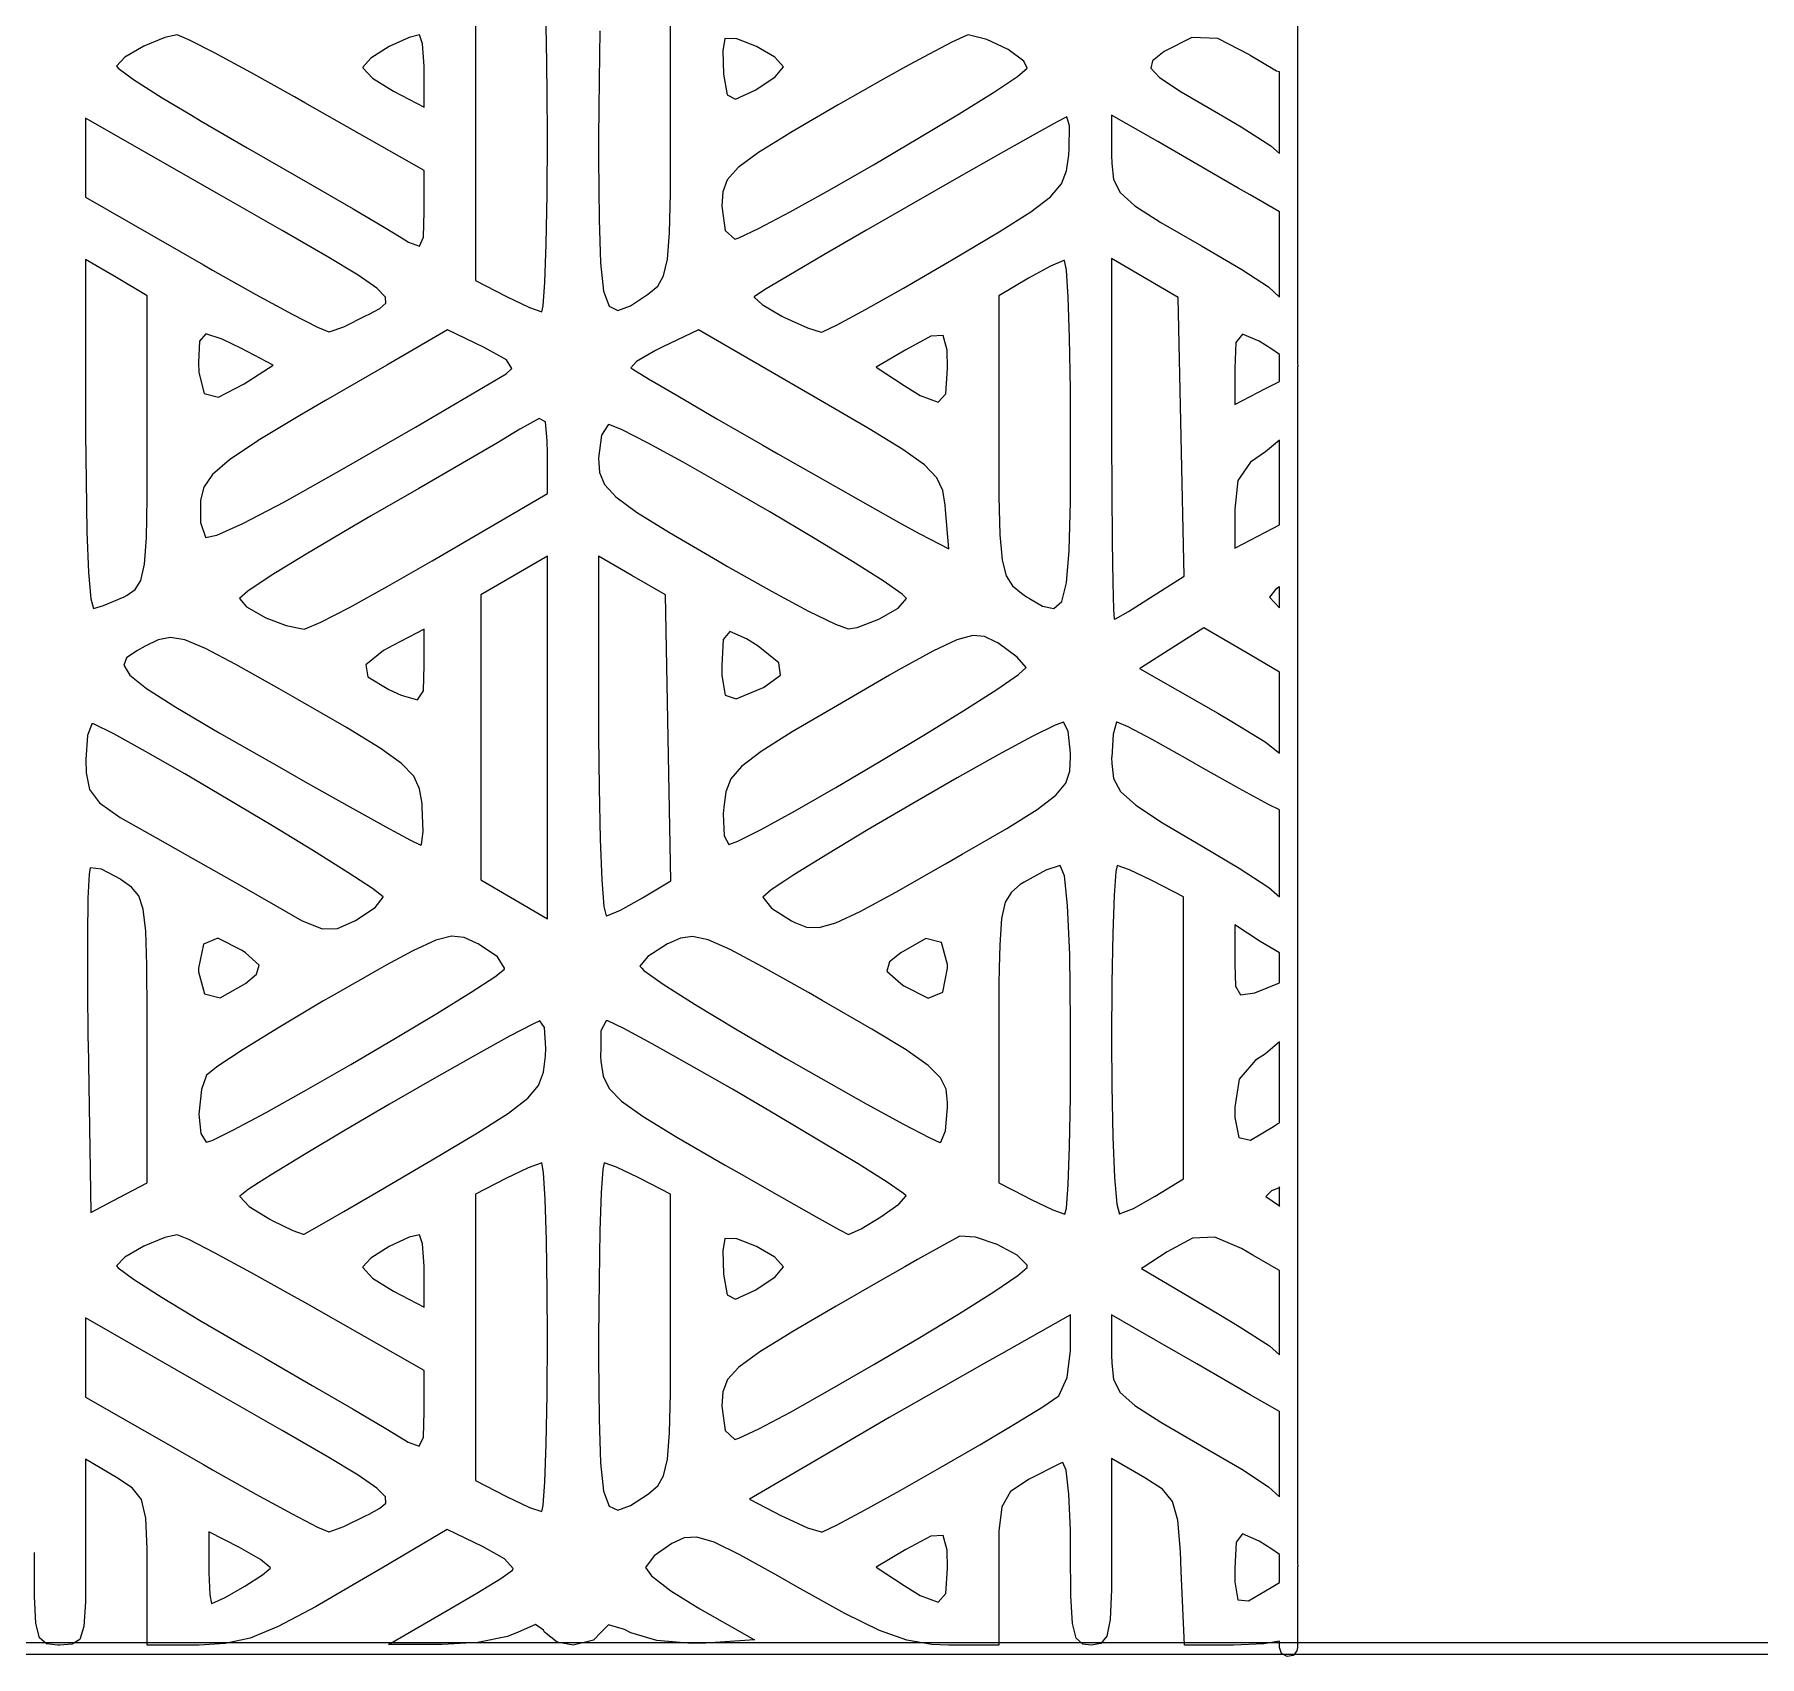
# Model space of a CAD drawing. Extents: x 19 to 403, y -177 to -75.
# Drawn here: x 211.84 to 226.22, y -177.07 to -163.54 of the extents above; entities that cross this region are included whole.
import ezdxf

# ---------------------------------------------------------------- set-up
doc = ezdxf.new("R2010")
doc.units = 0
doc.layers.add('BLACK', color=7, linetype='CONTINUOUS')

msp = doc.modelspace()

# ---------------------------------------------------------------- linework, layer by layer
at = {"layer": 'BLACK', "linetype": 'CONTINUOUS'}
for p, q in [((222.371, -136.276), (222.371, -166.283)), ((215.519, -163.21), (215.519, -165.596)), ((216.11, -163.594), (216.099, -163.254)), ((217.144, -164.395), (217.144, -163.21)), ((212.929, -163.569), (212.753, -163.643)), ((213.032, -163.548), (212.929, -163.569)), ((213.128, -163.588), (213.032, -163.548)), ((213.343, -163.698), (213.128, -163.588)), ((214.965, -163.569), (214.799, -163.646)), ((215.053, -163.548), (214.965, -163.569)), ((215.078, -163.623), (215.053, -163.548)), ((215.091, -163.809), (215.078, -163.623)), ((216.116, -164.021), (216.11, -163.594)), ((216.555, -163.515), (216.548, -163.926)), ((217.597, -163.579), (217.579, -163.681)), ((217.696, -163.581), (217.597, -163.579)), ((217.86, -163.645), (217.696, -163.581)), ((219.49, -163.608), (219.252, -163.733)), ((219.616, -163.55), (219.49, -163.608)), ((219.626, -163.548), (219.616, -163.55)), ((219.782, -163.585), (219.626, -163.548)), ((219.958, -163.67), (219.782, -163.585)), ((221.489, -163.569), (221.259, -163.687)), ((221.705, -163.577), (221.489, -163.569)), ((221.969, -163.714), (221.705, -163.577)), ((212.595, -163.735), (212.526, -163.808)), ((212.753, -163.643), (212.595, -163.735)), ((213.647, -163.862), (213.343, -163.698)), ((214.646, -163.742), (214.578, -163.816)), ((214.799, -163.646), (214.646, -163.742)), ((217.579, -163.681), (217.587, -163.875)), ((218.014, -163.735), (217.86, -163.645)), ((218.085, -163.814), (218.014, -163.735)), ((219.252, -163.733), (219.102, -163.815)), ((220.088, -163.767), (219.958, -163.67)), ((220.116, -163.825), (220.088, -163.767)), ((221.162, -163.765), (221.147, -163.825)), ((221.244, -163.698), (221.162, -163.765)), ((221.259, -163.687), (221.244, -163.698)), ((221.976, -163.719), (221.969, -163.714)), ((222.195, -163.851), (221.976, -163.719)), ((212.526, -163.808), (212.54, -163.826)), ((212.54, -163.826), (212.668, -163.919)), ((212.668, -163.919), (212.907, -164.072)), ((214.01, -164.065), (213.647, -163.862)), ((214.578, -163.816), (214.579, -163.822)), ((214.579, -163.822), (214.661, -163.91)), ((214.661, -163.91), (214.835, -164.018)), ((215.091, -163.849), (215.091, -163.809)), ((215.091, -164.151), (215.091, -163.849)), ((217.587, -163.875), (217.587, -163.876)), ((217.587, -163.876), (217.616, -164.049)), ((217.854, -164.006), (218.017, -163.899)), ((218.017, -163.899), (218.085, -163.815)), ((218.085, -163.815), (218.085, -163.814)), ((218.932, -163.909), (218.561, -164.12)), ((219.102, -163.815), (218.932, -163.909)), ((219.837, -164.027), (220.036, -163.894)), ((220.036, -163.894), (220.116, -163.825)), ((221.147, -163.825), (221.147, -163.826)), ((221.147, -163.826), (221.22, -163.904)), ((221.22, -163.904), (221.401, -164.022)), ((222.221, -163.855), (222.195, -163.851)), ((222.221, -164.537), (222.221, -163.855)), ((214.835, -164.018), (215.091, -164.151)), ((216.118, -164.403), (216.116, -164.021)), ((216.548, -163.926), (216.545, -164.403)), ((217.616, -164.049), (217.685, -164.084)), ((217.685, -164.084), (217.85, -164.008)), ((217.85, -164.008), (217.854, -164.006)), ((219.551, -164.206), (219.837, -164.027)), ((221.401, -164.022), (221.711, -164.203)), ((212.907, -164.072), (213.15, -164.218)), ((214.097, -164.114), (214.01, -164.065)), ((215.091, -164.68), (214.097, -164.114)), ((218.542, -164.131), (218.148, -164.362)), ((218.561, -164.12), (218.542, -164.131)), ((219.207, -164.413), (219.551, -164.206)), ((221.711, -164.203), (221.902, -164.316)), ((213.402, -164.89), (212.269, -164.241)), ((212.269, -164.241), (212.269, -164.902)), ((213.15, -164.218), (213.232, -164.268)), ((213.232, -164.268), (213.616, -164.491)), ((220.366, -164.274), (220.166, -164.384)), ((220.449, -164.232), (220.366, -164.274)), ((220.469, -164.307), (220.449, -164.232)), ((220.449, -164.232), (220.449, -164.232)), ((220.467, -164.494), (220.469, -164.307)), ((221.206, -164.438), (220.821, -164.216)), ((220.821, -164.216), (220.821, -164.548)), ((221.902, -164.316), (222.147, -164.472)), ((213.616, -164.491), (213.764, -164.575)), ((216.115, -164.88), (216.118, -164.403)), ((216.545, -164.403), (216.545, -164.575)), ((217.143, -164.868), (217.144, -164.395)), ((218.094, -164.395), (217.878, -164.529)), ((218.148, -164.362), (218.094, -164.395)), ((218.837, -164.631), (219.207, -164.413)), ((220.166, -164.384), (219.876, -164.547)), ((220.463, -164.55), (220.467, -164.494)), ((221.531, -164.625), (221.206, -164.438)), ((222.147, -164.472), (222.221, -164.537)), ((213.764, -164.575), (214.157, -164.801)), ((216.545, -164.575), (216.548, -165.086)), ((217.878, -164.529), (217.708, -164.654)), ((218.471, -164.84), (218.837, -164.631)), ((219.876, -164.547), (219.528, -164.745)), ((220.446, -164.682), (220.463, -164.55)), ((220.821, -164.548), (220.822, -164.62)), ((220.822, -164.62), (220.836, -164.754)), ((221.877, -164.825), (221.531, -164.625)), ((215.091, -165.022), (215.091, -164.68)), ((217.617, -164.756), (217.579, -164.857)), ((217.708, -164.654), (217.617, -164.756)), ((219.528, -164.745), (219.15, -164.962)), ((220.404, -164.791), (220.446, -164.682)), ((220.836, -164.754), (220.891, -164.863)), ((212.269, -164.902), (213.25, -165.465)), ((213.908, -165.18), (213.402, -164.89)), ((214.157, -164.801), (214.499, -164.999)), ((216.108, -165.292), (216.115, -164.88)), ((217.135, -165.199), (217.143, -164.868)), ((217.579, -164.857), (217.572, -164.975)), ((218.142, -165.024), (218.471, -164.84)), ((220.147, -165.024), (220.312, -164.898)), ((220.312, -164.898), (220.404, -164.791)), ((220.891, -164.863), (221.014, -164.973)), ((221.976, -164.882), (221.877, -164.825)), ((222.221, -165.023), (221.976, -164.882)), ((214.499, -164.999), (214.757, -165.151)), ((215.086, -165.236), (215.091, -165.022)), ((217.572, -164.975), (217.6, -165.18)), ((217.878, -165.163), (218.142, -165.024)), ((219.15, -164.962), (218.772, -165.18)), ((219.884, -165.19), (220.147, -165.024)), ((221.014, -164.973), (221.231, -165.112)), ((222.221, -165.734), (222.221, -165.023)), ((214.282, -165.396), (213.908, -165.18)), ((214.757, -165.151), (214.899, -165.238)), ((216.548, -165.086), (216.56, -165.45)), ((217.118, -165.419), (217.135, -165.199)), ((217.6, -165.18), (217.679, -165.251)), ((217.713, -165.241), (217.878, -165.163)), ((218.772, -165.18), (218.422, -165.383)), ((219.5, -165.419), (219.884, -165.19)), ((221.231, -165.112), (221.57, -165.307)), ((214.899, -165.238), (214.959, -165.276)), ((214.959, -165.276), (215.051, -165.311)), ((215.051, -165.311), (215.086, -165.236)), ((216.097, -165.609), (216.108, -165.292)), ((217.679, -165.251), (217.713, -165.241)), ((221.57, -165.307), (221.907, -165.504)), ((212.526, -165.571), (212.269, -165.42)), ((212.269, -165.42), (212.269, -166.878)), ((213.25, -165.465), (213.327, -165.509)), ((214.54, -165.552), (214.282, -165.396)), ((216.56, -165.45), (216.586, -165.685)), ((217.087, -165.557), (217.118, -165.419)), ((218.422, -165.383), (218.131, -165.554)), ((219.085, -165.66), (219.453, -165.446)), ((219.453, -165.446), (219.5, -165.419)), ((220.312, -165.476), (220.129, -165.576)), ((220.424, -165.43), (220.312, -165.476)), ((220.428, -165.429), (220.424, -165.43)), ((220.445, -165.51), (220.428, -165.429)), ((221.377, -165.738), (220.821, -165.414)), ((220.821, -165.414), (220.821, -166.918)), ((212.782, -165.723), (212.526, -165.571)), ((213.327, -165.509), (213.687, -165.712)), ((214.697, -165.66), (214.54, -165.552)), ((215.519, -165.596), (215.771, -165.726)), ((216.083, -165.806), (216.097, -165.609)), ((216.963, -165.705), (217.037, -165.642)), ((217.037, -165.642), (217.087, -165.557)), ((218.131, -165.554), (217.928, -165.675)), ((220.129, -165.576), (219.881, -165.723)), ((220.46, -165.734), (220.445, -165.51)), ((221.907, -165.504), (222.13, -165.65)), ((212.782, -166.931), (212.782, -165.723)), ((213.687, -165.712), (213.989, -165.876)), ((214.769, -165.734), (214.697, -165.66)), ((214.721, -165.829), (214.772, -165.786)), ((214.772, -165.786), (214.769, -165.734)), ((215.771, -165.726), (215.788, -165.735)), ((215.788, -165.735), (215.894, -165.786)), ((215.894, -165.786), (215.97, -165.821)), ((216.586, -165.685), (216.633, -165.811)), ((216.81, -165.806), (216.952, -165.714)), ((216.952, -165.714), (216.963, -165.705)), ((217.842, -165.731), (217.84, -165.735)), ((217.84, -165.735), (217.907, -165.797)), ((217.928, -165.675), (217.842, -165.731)), ((218.769, -165.839), (219.085, -165.66)), ((219.881, -165.723), (219.881, -166.897)), ((220.471, -166.074), (220.46, -165.734)), ((221.401, -166.899), (221.377, -165.738)), ((222.13, -165.65), (222.221, -165.734)), ((213.989, -165.876), (214.202, -165.985)), ((214.42, -165.982), (214.608, -165.889)), ((214.608, -165.889), (214.632, -165.877)), ((214.632, -165.877), (214.721, -165.829)), ((215.97, -165.821), (216.071, -165.857)), ((216.071, -165.857), (216.083, -165.806)), ((216.633, -165.811), (216.705, -165.845)), ((216.705, -165.845), (216.81, -165.806)), ((217.907, -165.797), (218.073, -165.893)), ((218.073, -165.893), (218.093, -165.904)), ((218.093, -165.904), (218.285, -165.991)), ((218.534, -165.966), (218.769, -165.839)), ((213.271, -166.042), (213.219, -166.103)), ((213.408, -166.084), (213.271, -166.042)), ((214.202, -165.985), (214.297, -166.025)), ((214.297, -166.025), (214.3, -166.024)), ((214.3, -166.024), (214.42, -165.982)), ((215.286, -166.008), (214.78, -166.301)), ((215.592, -166.154), (215.286, -166.008)), ((217.377, -166.008), (217.079, -166.15)), ((218.394, -166.596), (217.377, -166.008)), ((218.285, -165.991), (218.401, -166.027)), ((218.401, -166.027), (218.411, -166.024)), ((218.411, -166.024), (218.534, -165.966)), ((219.314, -166.06), (219.105, -166.173)), ((219.416, -166.056), (219.314, -166.06)), ((219.45, -166.177), (219.416, -166.056)), ((220.478, -166.501), (220.471, -166.074)), ((221.912, -166.043), (221.857, -166.112)), ((222.05, -166.102), (221.912, -166.043)), ((213.219, -166.103), (213.21, -166.28)), ((213.568, -166.164), (213.408, -166.084)), ((213.831, -166.301), (213.568, -166.164)), ((215.778, -166.257), (215.592, -166.154)), ((217.018, -166.18), (216.86, -166.271)), ((217.079, -166.15), (217.018, -166.18)), ((219.105, -166.173), (218.859, -166.319)), ((219.453, -166.327), (219.45, -166.177)), ((221.857, -166.112), (221.848, -166.33)), ((222.157, -166.17), (222.05, -166.102)), ((222.221, -166.213), (222.157, -166.17)), ((222.221, -166.438), (222.221, -166.213)), ((213.21, -166.28), (213.212, -166.363)), ((213.212, -166.363), (213.258, -166.539)), ((213.59, -166.459), (213.831, -166.301)), ((214.78, -166.301), (214.269, -166.596)), ((215.773, -166.374), (215.82, -166.329)), ((215.82, -166.329), (215.778, -166.257)), ((216.86, -166.271), (216.813, -166.324)), ((216.813, -166.324), (216.821, -166.329)), ((216.821, -166.329), (216.829, -166.335)), ((216.829, -166.335), (216.961, -166.415)), ((218.859, -166.319), (219.092, -166.472)), ((219.439, -166.54), (219.453, -166.327)), ((221.848, -166.33), (221.848, -166.631)), ((222.371, -166.283), (222.374, -166.313)), ((222.374, -166.313), (222.371, -166.311)), ((222.371, -166.311), (222.371, -176.289)), ((213.377, -166.568), (213.59, -166.459)), ((215.019, -166.819), (215.773, -166.374)), ((216.961, -166.415), (217.205, -166.559)), ((219.092, -166.472), (219.226, -166.556)), ((220.479, -166.883), (220.478, -166.501)), ((221.848, -166.631), (222.104, -166.498)), ((222.104, -166.498), (222.221, -166.438)), ((213.258, -166.539), (213.377, -166.568)), ((214.269, -166.596), (214.054, -166.722)), ((217.205, -166.559), (217.531, -166.749)), ((218.799, -166.833), (218.394, -166.596)), ((219.226, -166.556), (219.374, -166.612)), ((219.374, -166.612), (219.439, -166.54)), ((214.054, -166.722), (213.706, -166.931)), ((216.048, -166.747), (215.925, -166.815)), ((216.103, -166.775), (216.048, -166.747)), ((216.117, -166.932), (216.103, -166.775)), ((217.531, -166.749), (217.914, -166.97)), ((212.269, -166.878), (212.272, -167.265)), ((212.781, -167.408), (212.782, -166.931)), ((213.703, -166.933), (213.469, -167.091)), ((213.706, -166.931), (213.703, -166.933)), ((214.404, -167.173), (215.019, -166.819)), ((215.889, -166.837), (215.702, -166.949)), ((215.925, -166.815), (215.889, -166.837)), ((216.118, -167.032), (216.117, -166.932)), ((216.568, -166.887), (216.545, -167.077)), ((216.624, -166.799), (216.568, -166.887)), ((216.631, -166.798), (216.624, -166.799)), ((216.736, -166.839), (216.631, -166.798)), ((216.952, -166.949), (216.736, -166.839)), ((219.081, -167.005), (218.799, -166.833)), ((219.881, -166.897), (219.881, -166.938)), ((219.881, -166.938), (219.882, -167.397)), ((220.478, -167.441), (220.479, -166.883)), ((220.821, -166.918), (220.822, -167.346)), ((221.425, -168.061), (221.401, -166.899)), ((222.221, -166.927), (222.104, -167.025)), ((222.221, -167.635), (222.221, -166.927)), ((215.702, -166.949), (215.41, -167.119)), ((216.118, -167.372), (216.118, -167.032)), ((216.545, -167.077), (216.545, -167.079)), ((216.545, -167.079), (216.553, -167.197)), ((217.25, -167.112), (216.952, -166.949)), ((217.914, -166.97), (218.038, -167.041)), ((218.038, -167.041), (218.435, -167.268)), ((219.261, -167.134), (219.081, -167.005)), ((222.104, -167.025), (221.979, -167.11)), ((213.326, -167.213), (213.253, -167.32)), ((213.469, -167.091), (213.326, -167.213)), ((213.926, -167.441), (214.404, -167.173)), ((215.41, -167.119), (215.046, -167.33)), ((216.553, -167.197), (216.593, -167.297)), ((217.6, -167.311), (217.25, -167.112)), ((219.364, -167.241), (219.261, -167.134)), ((221.979, -167.11), (221.873, -167.263)), ((212.272, -167.265), (212.28, -167.692)), ((213.253, -167.32), (213.225, -167.429)), ((215.046, -167.33), (214.642, -167.562)), ((216.593, -167.297), (216.662, -167.372)), ((217.972, -167.526), (217.6, -167.311)), ((218.435, -167.268), (218.789, -167.468)), ((219.414, -167.346), (219.364, -167.241)), ((219.434, -167.47), (219.414, -167.346)), ((220.822, -167.346), (220.825, -167.776)), ((221.873, -167.263), (221.848, -167.503)), ((212.775, -167.743), (212.781, -167.408)), ((213.225, -167.429), (213.225, -167.614)), ((213.58, -167.622), (213.926, -167.441)), ((215.156, -167.935), (216.118, -167.372)), ((216.662, -167.372), (216.688, -167.4)), ((216.688, -167.4), (216.861, -167.527)), ((218.789, -167.468), (219.063, -167.622)), ((219.437, -167.509), (219.434, -167.47)), ((219.464, -167.834), (219.437, -167.509)), ((219.882, -167.397), (219.89, -167.717)), ((220.468, -167.847), (220.478, -167.441)), ((221.848, -167.503), (221.848, -167.828)), ((213.225, -167.614), (213.267, -167.737)), ((213.362, -167.721), (213.58, -167.622)), ((214.642, -167.562), (214.467, -167.663)), ((216.861, -167.527), (217.135, -167.698)), ((218.335, -167.741), (217.972, -167.526)), ((219.063, -167.622), (219.223, -167.709)), ((222.104, -167.696), (222.221, -167.635)), ((212.28, -167.692), (212.294, -168.03)), ((212.759, -167.963), (212.775, -167.743)), ((213.267, -167.737), (213.269, -167.738)), ((213.269, -167.738), (213.362, -167.721)), ((214.467, -167.663), (214.106, -167.878)), ((217.135, -167.698), (217.536, -167.932)), ((218.66, -167.939), (218.335, -167.741)), ((219.223, -167.709), (219.464, -167.834)), ((219.89, -167.717), (219.901, -167.834)), ((220.825, -167.776), (220.83, -168.116)), ((221.848, -167.828), (222.104, -167.696)), ((214.106, -167.878), (213.816, -168.057)), ((214.788, -168.146), (215.156, -167.935)), ((216.118, -167.894), (215.562, -168.218)), ((216.118, -170.919), (216.118, -167.894)), ((216.823, -168.056), (216.545, -167.894)), ((216.545, -167.894), (216.545, -169.398)), ((217.536, -167.932), (217.62, -167.981)), ((218.916, -168.101), (218.66, -167.939)), ((219.901, -167.834), (219.909, -167.928)), ((219.909, -167.928), (219.942, -168.059)), ((220.446, -168.118), (220.468, -167.847)), ((212.294, -168.03), (212.312, -168.252)), ((212.73, -168.097), (212.759, -167.963)), ((213.816, -168.057), (213.622, -168.186)), ((217.101, -168.218), (216.823, -168.056)), ((217.62, -167.981), (217.985, -168.187)), ((219.942, -168.059), (219.995, -168.142)), ((221.145, -168.24), (221.425, -168.061)), ((212.418, -168.306), (212.59, -168.233)), ((212.59, -168.233), (212.614, -168.221)), ((212.614, -168.221), (212.683, -168.174)), ((212.683, -168.174), (212.73, -168.097)), ((213.622, -168.186), (213.552, -168.248)), ((214.468, -168.322), (214.788, -168.146)), ((215.562, -168.218), (215.562, -170.594)), ((217.124, -169.411), (217.101, -168.218)), ((217.985, -168.187), (218.295, -168.353)), ((219.075, -168.211), (218.916, -168.101)), ((219.111, -168.247), (219.075, -168.211)), ((219.995, -168.142), (220.071, -168.204)), ((220.071, -168.204), (220.112, -168.233)), ((220.112, -168.233), (220.136, -168.247)), ((220.405, -168.274), (220.446, -168.118)), ((220.83, -168.116), (220.836, -168.341)), ((222.189, -168.169), (222.138, -168.237)), ((222.221, -168.151), (222.189, -168.169)), ((222.221, -168.326), (222.221, -168.151)), ((212.312, -168.252), (212.333, -168.331)), ((212.333, -168.331), (212.418, -168.306)), ((213.552, -168.248), (213.611, -168.317)), ((213.611, -168.317), (213.77, -168.409)), ((214.228, -168.446), (214.468, -168.322)), ((218.295, -168.353), (218.519, -168.463)), ((218.88, -168.421), (219.041, -168.328)), ((219.041, -168.328), (219.111, -168.247)), ((220.136, -168.247), (220.244, -168.313)), ((220.244, -168.313), (220.34, -168.332)), ((220.34, -168.332), (220.405, -168.274)), ((220.836, -168.341), (220.843, -168.421)), ((220.852, -168.417), (220.961, -168.355)), ((220.961, -168.355), (221.145, -168.24)), ((222.138, -168.237), (222.221, -168.326)), ((213.77, -168.409), (213.941, -168.473)), ((213.941, -168.473), (214.091, -168.503)), ((214.091, -168.503), (214.099, -168.501)), ((214.099, -168.501), (214.228, -168.446)), ((215.091, -168.504), (214.835, -168.636)), ((215.091, -168.805), (215.091, -168.504)), ((218.519, -168.463), (218.626, -168.502)), ((218.626, -168.502), (218.7, -168.49)), ((218.7, -168.49), (218.88, -168.421)), ((220.843, -168.421), (220.852, -168.417)), ((221.591, -168.492), (221.322, -168.662)), ((221.976, -168.717), (221.591, -168.492)), ((212.765, -168.645), (212.695, -168.683)), ((212.874, -168.594), (212.765, -168.645)), ((212.975, -168.573), (212.874, -168.594)), ((213.097, -168.593), (212.975, -168.573)), ((213.269, -168.664), (213.097, -168.593)), ((213.521, -168.797), (213.269, -168.664)), ((214.835, -168.636), (214.751, -168.682)), ((217.582, -168.59), (217.572, -168.807)), ((217.638, -168.523), (217.582, -168.59)), ((217.777, -168.585), (217.638, -168.523)), ((217.874, -168.646), (217.777, -168.585)), ((218.046, -168.784), (217.874, -168.646)), ((219.53, -168.594), (219.332, -168.687)), ((219.664, -168.557), (219.53, -168.594)), ((219.762, -168.565), (219.664, -168.557)), ((219.854, -168.608), (219.762, -168.565)), ((219.873, -168.619), (219.854, -168.608)), ((220.035, -168.736), (219.873, -168.619)), ((221.322, -168.662), (221.069, -168.822)), ((212.61, -168.742), (212.586, -168.805)), ((212.586, -168.805), (212.636, -168.886)), ((212.695, -168.683), (212.61, -168.742)), ((213.882, -169.001), (213.521, -168.797)), ((214.751, -168.682), (214.604, -168.8)), ((214.604, -168.8), (214.62, -168.901)), ((215.085, -169.019), (215.091, -168.805)), ((217.572, -168.807), (217.572, -168.89)), ((218.06, -168.888), (218.046, -168.784)), ((219.332, -168.687), (219.043, -168.845)), ((220.11, -168.822), (220.035, -168.736)), ((222.221, -168.861), (221.976, -168.717)), ((212.636, -168.886), (212.776, -168.998)), ((214.62, -168.901), (214.796, -169.008)), ((217.572, -168.89), (217.599, -169.055)), ((217.919, -168.989), (218.06, -168.888)), ((218.97, -168.888), (218.635, -169.081)), ((219.043, -168.845), (218.97, -168.888)), ((219.863, -169.008), (220.046, -168.882)), ((220.046, -168.882), (220.11, -168.822)), ((221.069, -168.822), (221.052, -168.832)), ((221.052, -168.832), (221.706, -169.205)), ((222.221, -169.538), (222.221, -168.861)), ((212.776, -168.998), (213.02, -169.154)), ((214.037, -169.09), (213.882, -169.001)), ((214.443, -169.324), (214.037, -169.09)), ((214.796, -169.008), (214.9, -169.054)), ((214.9, -169.054), (215.036, -169.092)), ((215.036, -169.092), (215.085, -169.019)), ((217.599, -169.055), (217.692, -169.084)), ((217.692, -169.084), (217.892, -169.002)), ((217.892, -169.002), (217.919, -168.989)), ((218.635, -169.081), (218.536, -169.139)), ((219.589, -169.182), (219.863, -169.008)), ((213.02, -169.154), (213.383, -169.368)), ((218.536, -169.139), (218.158, -169.361)), ((219.255, -169.388), (219.589, -169.182)), ((221.706, -169.205), (221.824, -169.273)), ((212.321, -169.293), (212.284, -169.391)), ((212.335, -169.292), (212.321, -169.293)), ((212.504, -169.377), (212.335, -169.292)), ((212.767, -169.523), (212.504, -169.377)), ((213.383, -169.368), (213.881, -169.653)), ((214.723, -169.495), (214.443, -169.324)), ((218.158, -169.361), (217.899, -169.524)), ((220.351, -169.303), (220.158, -169.399)), ((220.421, -169.278), (220.351, -169.303)), ((220.46, -169.353), (220.421, -169.278)), ((220.479, -169.537), (220.46, -169.353)), ((220.833, -169.378), (220.822, -169.57)), ((220.862, -169.28), (220.833, -169.378)), ((220.868, -169.278), (220.862, -169.28)), ((220.958, -169.318), (220.868, -169.278)), ((221.16, -169.425), (220.958, -169.318)), ((221.824, -169.273), (222.101, -169.443)), ((212.284, -169.391), (212.27, -169.591)), ((213.095, -169.711), (212.767, -169.523)), ((214.902, -169.623), (214.723, -169.495)), ((216.545, -169.398), (216.548, -169.826)), ((217.147, -170.603), (217.124, -169.411)), ((217.899, -169.524), (217.737, -169.648)), ((218.89, -169.608), (219.255, -169.388)), ((220.158, -169.399), (219.876, -169.552)), ((221.437, -169.58), (221.16, -169.425)), ((222.101, -169.443), (222.221, -169.538)), ((212.27, -169.591), (212.272, -169.703)), ((213.881, -169.653), (214.1, -169.778)), ((215.004, -169.729), (214.902, -169.623)), ((217.737, -169.648), (217.646, -169.753)), ((218.522, -169.824), (218.89, -169.608)), ((219.876, -169.552), (219.534, -169.744)), ((220.473, -169.689), (220.479, -169.57)), ((220.479, -169.57), (220.479, -169.537)), ((220.822, -169.57), (220.821, -169.575)), ((220.821, -169.575), (220.822, -169.624)), ((220.822, -169.624), (220.838, -169.75)), ((221.582, -169.663), (221.437, -169.58)), ((221.884, -169.833), (221.582, -169.663)), ((212.272, -169.703), (212.3, -169.84)), ((213.458, -169.924), (213.095, -169.711)), ((214.1, -169.778), (214.47, -169.986)), ((215.053, -169.834), (215.004, -169.729)), ((217.646, -169.753), (217.605, -169.86)), ((219.534, -169.744), (219.163, -169.957)), ((220.356, -169.888), (220.44, -169.789)), ((220.44, -169.789), (220.473, -169.689)), ((220.838, -169.75), (220.896, -169.858)), ((212.3, -169.84), (212.384, -169.951)), ((212.384, -169.951), (212.556, -170.073)), ((213.825, -170.144), (213.458, -169.924)), ((215.073, -169.958), (215.053, -169.834)), ((215.075, -169.987), (215.073, -169.958)), ((216.548, -169.826), (216.557, -170.255)), ((217.605, -169.86), (217.588, -169.989)), ((218.183, -170.018), (218.522, -169.824)), ((219.163, -169.957), (218.793, -170.175)), ((220.2, -170.007), (220.356, -169.888)), ((220.896, -169.858), (221.023, -169.972)), ((222.128, -169.965), (221.884, -169.833)), ((212.556, -170.073), (212.847, -170.239)), ((214.47, -169.986), (214.771, -170.153)), ((215.083, -170.191), (215.075, -169.987)), ((217.588, -169.989), (217.584, -170.044)), ((217.584, -170.044), (217.592, -170.228)), ((217.9, -170.174), (218.183, -170.018)), ((219.947, -170.165), (220.2, -170.007)), ((221.023, -169.972), (221.246, -170.118)), ((222.221, -170.011), (222.128, -169.965)), ((222.221, -170.735), (222.221, -170.011)), ((212.847, -170.239), (213.182, -170.426)), ((214.168, -170.353), (213.825, -170.144)), ((214.771, -170.153), (214.977, -170.264)), ((215.068, -170.299), (215.083, -170.191)), ((217.592, -170.228), (217.631, -170.299)), ((217.704, -170.273), (217.9, -170.174)), ((218.793, -170.175), (218.453, -170.379)), ((219.575, -170.381), (219.947, -170.165)), ((221.246, -170.118), (221.591, -170.323)), ((214.455, -170.533), (214.168, -170.353)), ((214.977, -170.264), (215.062, -170.304)), ((215.062, -170.304), (215.068, -170.299)), ((216.557, -170.255), (216.571, -170.594)), ((217.631, -170.299), (217.704, -170.273)), ((218.453, -170.379), (218.173, -170.552)), ((219.435, -170.461), (219.575, -170.381)), ((221.591, -170.323), (221.883, -170.496)), ((212.307, -170.494), (212.298, -170.546)), ((212.4, -170.506), (212.307, -170.494)), ((212.564, -170.592), (212.4, -170.506)), ((213.182, -170.426), (213.551, -170.635)), ((214.659, -170.666), (214.455, -170.533)), ((219.021, -170.697), (219.435, -170.461)), ((220.272, -170.513), (220.092, -170.613)), ((220.391, -170.475), (220.272, -170.513)), ((220.427, -170.56), (220.391, -170.475)), ((220.856, -170.526), (220.842, -170.723)), ((220.868, -170.475), (220.856, -170.526)), ((220.969, -170.511), (220.868, -170.475)), ((221.151, -170.597), (220.969, -170.511)), ((221.883, -170.496), (222.131, -170.659)), ((212.298, -170.546), (212.288, -170.746)), ((212.566, -170.594), (212.564, -170.592)), ((212.652, -170.655), (212.566, -170.594)), ((212.711, -170.727), (212.652, -170.655)), ((213.551, -170.635), (213.851, -170.809)), ((214.748, -170.735), (214.659, -170.666)), ((215.562, -170.594), (215.81, -170.739)), ((216.571, -170.594), (216.589, -170.817)), ((216.91, -170.745), (217.147, -170.603)), ((217.984, -170.678), (217.914, -170.738)), ((218.096, -170.603), (217.984, -170.678)), ((218.173, -170.552), (218.096, -170.603)), ((220.06, -170.634), (219.986, -170.696)), ((220.092, -170.613), (220.06, -170.634)), ((220.454, -170.809), (220.427, -170.56)), ((221.168, -170.606), (221.151, -170.597)), ((221.42, -170.736), (221.168, -170.606)), ((222.131, -170.659), (222.221, -170.735)), ((212.288, -170.746), (212.283, -171.066)), ((212.749, -170.84), (212.711, -170.727)), ((213.851, -170.809), (214.067, -170.932)), ((214.682, -170.826), (214.749, -170.739)), ((214.749, -170.739), (214.748, -170.735)), ((215.81, -170.739), (216.118, -170.919)), ((216.589, -170.817), (216.609, -170.895)), ((216.727, -170.846), (216.91, -170.745)), ((217.914, -170.738), (217.914, -170.74)), ((217.914, -170.74), (217.986, -170.829)), ((218.726, -170.857), (219.021, -170.697)), ((219.935, -170.78), (219.904, -170.916)), ((219.986, -170.696), (219.935, -170.78)), ((220.472, -171.218), (220.454, -170.809)), ((220.842, -170.723), (220.831, -171.041)), ((221.42, -173.087), (221.42, -170.736)), ((212.77, -171.023), (212.749, -170.84)), ((214.067, -170.932), (214.239, -171.002)), ((214.369, -171), (214.514, -170.936)), ((214.514, -170.936), (214.518, -170.934)), ((214.518, -170.934), (214.682, -170.826)), ((216.609, -170.895), (216.612, -170.895)), ((216.612, -170.895), (216.727, -170.846)), ((217.986, -170.829), (218.152, -170.936)), ((218.152, -170.936), (218.179, -170.95)), ((218.179, -170.95), (218.277, -170.988)), ((218.382, -170.992), (218.523, -170.952)), ((218.523, -170.952), (218.726, -170.857)), ((219.904, -170.916), (219.888, -171.135)), ((212.283, -171.066), (212.283, -171.478)), ((212.78, -171.306), (212.77, -171.023)), ((213.372, -171.08), (213.25, -171.13)), ((213.573, -171.182), (213.372, -171.08)), ((214.239, -171.002), (214.369, -171)), ((215.187, -171.097), (214.995, -171.185)), ((215.319, -171.064), (215.187, -171.097)), ((215.423, -171.076), (215.319, -171.064)), ((215.527, -171.121), (215.423, -171.076)), ((217.227, -171.081), (217.126, -171.126)), ((217.328, -171.067), (217.227, -171.081)), ((217.457, -171.095), (217.328, -171.067)), ((217.642, -171.176), (217.457, -171.095)), ((218.277, -170.988), (218.382, -170.992)), ((219.273, -171.084), (219.063, -171.202)), ((219.403, -171.117), (219.273, -171.084)), ((220.831, -171.041), (220.824, -171.452)), ((222.059, -171.107), (221.848, -170.969)), ((221.848, -170.969), (221.848, -171.287)), ((222.221, -171.203), (222.059, -171.107)), ((213.25, -171.13), (213.21, -171.33)), ((213.6, -171.202), (213.573, -171.182)), ((213.715, -171.305), (213.6, -171.202)), ((214.995, -171.185), (214.775, -171.305)), ((215.541, -171.128), (215.527, -171.121)), ((215.701, -171.237), (215.541, -171.128)), ((215.76, -171.332), (215.701, -171.237)), ((216.955, -171.234), (216.887, -171.315)), ((217.119, -171.129), (216.955, -171.234)), ((217.126, -171.126), (217.119, -171.129)), ((217.912, -171.319), (217.642, -171.176)), ((219.063, -171.202), (218.969, -171.279)), ((219.453, -171.301), (219.403, -171.117)), ((219.888, -171.135), (219.884, -171.33)), ((220.479, -171.78), (220.472, -171.218)), ((222.221, -171.454), (222.221, -171.203)), ((212.782, -171.718), (212.78, -171.306)), ((213.21, -171.33), (213.21, -171.36)), ((213.21, -171.36), (213.26, -171.544)), ((213.6, -171.459), (213.694, -171.381)), ((213.694, -171.381), (213.715, -171.305)), ((214.715, -171.338), (214.316, -171.567)), ((214.775, -171.305), (214.715, -171.338)), ((215.68, -171.402), (215.759, -171.338)), ((215.759, -171.338), (215.76, -171.332)), ((216.887, -171.315), (216.904, -171.332)), ((216.904, -171.332), (216.923, -171.351)), ((216.923, -171.351), (217.083, -171.463)), ((218.294, -171.535), (217.912, -171.319)), ((218.969, -171.279), (218.948, -171.356)), ((218.948, -171.356), (219.063, -171.459)), ((219.413, -171.531), (219.453, -171.33)), ((219.453, -171.33), (219.453, -171.301)), ((219.884, -171.33), (219.882, -171.465)), ((221.848, -171.287), (221.848, -171.298)), ((221.848, -171.298), (221.853, -171.48)), ((212.283, -171.478), (212.288, -171.929)), ((213.39, -171.577), (213.6, -171.459)), ((215.196, -171.709), (215.483, -171.532)), ((215.483, -171.532), (215.68, -171.402)), ((217.083, -171.463), (217.35, -171.633)), ((218.409, -171.601), (218.294, -171.535)), ((219.063, -171.459), (219.09, -171.479)), ((219.09, -171.479), (219.292, -171.58)), ((219.292, -171.58), (219.413, -171.531)), ((219.882, -171.465), (219.881, -171.937)), ((220.824, -171.452), (220.821, -171.929)), ((221.853, -171.48), (221.895, -171.554)), ((221.895, -171.554), (222.015, -171.536)), ((222.015, -171.536), (222.221, -171.454)), ((213.26, -171.544), (213.39, -171.577)), ((214.246, -171.607), (213.885, -171.822)), ((214.316, -171.567), (214.246, -171.607)), ((217.35, -171.633), (217.7, -171.845)), ((218.821, -171.839), (218.409, -171.601)), ((212.782, -171.928), (212.782, -171.718)), ((213.885, -171.822), (213.583, -172.009)), ((214.852, -171.915), (215.196, -171.709)), ((216.001, -171.795), (215.803, -171.898)), ((216.054, -171.77), (216.001, -171.795)), ((216.095, -171.825), (216.054, -171.77)), ((216.106, -171.998), (216.095, -171.825)), ((216.607, -171.769), (216.563, -171.853)), ((216.621, -171.77), (216.607, -171.769)), ((216.754, -171.833), (216.621, -171.77)), ((220.479, -171.929), (220.479, -171.78)), ((212.288, -171.929), (212.289, -171.952)), ((212.289, -171.952), (212.312, -173.368)), ((212.782, -173.121), (212.782, -171.928)), ((214.479, -172.133), (214.852, -171.915)), ((215.803, -171.898), (215.518, -172.055)), ((216.563, -171.853), (216.562, -171.998)), ((216.991, -171.961), (216.754, -171.833)), ((217.303, -172.136), (216.991, -171.961)), ((217.7, -171.845), (218.107, -172.083)), ((219.108, -172.012), (218.821, -171.839)), ((219.881, -171.937), (219.881, -173.122)), ((220.477, -172.406), (220.479, -171.929)), ((220.821, -171.929), (220.824, -172.311)), ((222.221, -171.945), (222.104, -172.044)), ((222.221, -172.62), (222.221, -171.945)), ((213.583, -172.009), (213.37, -172.149)), ((215.518, -172.055), (215.175, -172.25)), ((216.085, -172.199), (216.102, -172.065)), ((216.102, -172.065), (216.106, -171.998)), ((216.562, -171.998), (216.561, -172.066)), ((216.561, -172.066), (216.564, -172.105)), ((216.564, -172.105), (216.584, -172.23)), ((218.107, -172.083), (218.397, -172.248)), ((219.291, -172.141), (219.108, -172.012)), ((222.02, -172.098), (221.883, -172.256)), ((222.104, -172.044), (222.02, -172.098)), ((213.275, -172.223), (213.234, -172.342)), ((213.37, -172.149), (213.275, -172.223)), ((214.11, -172.345), (214.479, -172.133)), ((215.175, -172.25), (214.803, -172.464)), ((216.044, -172.309), (216.085, -172.199)), ((216.584, -172.23), (216.634, -172.335)), ((217.66, -172.341), (217.303, -172.136)), ((218.397, -172.248), (218.776, -172.461)), ((219.395, -172.244), (219.291, -172.141)), ((219.441, -172.341), (219.395, -172.244)), ((221.883, -172.256), (221.848, -172.49)), ((213.234, -172.342), (213.211, -172.549)), ((213.774, -172.533), (214.11, -172.345)), ((215.955, -172.415), (216.044, -172.309)), ((216.634, -172.335), (216.736, -172.441)), ((218.033, -172.559), (217.66, -172.341)), ((219.453, -172.452), (219.441, -172.341)), ((220.824, -172.311), (220.832, -172.738)), ((213.502, -172.679), (213.774, -172.533)), ((214.803, -172.464), (214.433, -172.682)), ((215.536, -172.704), (215.794, -172.54)), ((215.794, -172.54), (215.955, -172.415)), ((216.736, -172.441), (216.916, -172.569)), ((218.776, -172.461), (219.085, -172.631)), ((219.437, -172.687), (219.453, -172.492)), ((219.453, -172.492), (219.453, -172.452)), ((220.47, -172.817), (220.477, -172.406)), ((221.848, -172.49), (221.849, -172.575)), ((213.211, -172.549), (213.228, -172.71)), ((213.324, -172.767), (213.502, -172.679)), ((214.433, -172.682), (214.093, -172.884)), ((216.916, -172.569), (217.196, -172.739)), ((218.392, -172.772), (218.033, -172.559)), ((219.085, -172.631), (219.299, -172.744)), ((219.397, -172.782), (219.437, -172.687)), ((221.849, -172.575), (221.882, -172.743)), ((221.979, -172.764), (222.171, -172.651)), ((222.171, -172.651), (222.197, -172.633)), ((222.197, -172.633), (222.221, -172.62)), ((213.228, -172.71), (213.274, -172.783)), ((213.274, -172.783), (213.324, -172.767)), ((215.158, -172.929), (215.536, -172.704)), ((217.196, -172.739), (217.601, -172.973)), ((218.707, -172.963), (218.392, -172.772)), ((219.299, -172.744), (219.39, -172.784)), ((219.39, -172.784), (219.397, -172.782)), ((220.459, -173.135), (220.47, -172.817)), ((220.832, -172.738), (220.846, -173.077)), ((221.882, -172.743), (221.979, -172.764)), ((214.093, -172.884), (213.814, -173.055)), ((214.727, -173.181), (215.091, -172.968)), ((215.091, -172.968), (215.158, -172.929)), ((216.067, -172.956), (215.957, -172.996)), ((216.071, -172.955), (216.067, -172.956)), ((216.086, -173.036), (216.071, -172.955)), ((216.592, -172.955), (216.58, -173.006)), ((216.693, -172.991), (216.592, -172.955)), ((217.601, -172.973), (217.713, -173.037)), ((218.949, -173.115), (218.707, -172.963)), ((212.547, -173.244), (212.782, -173.121)), ((213.71, -173.121), (213.624, -173.176)), ((213.814, -173.055), (213.71, -173.121)), ((215.771, -173.086), (215.519, -173.216)), ((215.957, -172.996), (215.771, -173.086)), ((216.099, -173.26), (216.086, -173.036)), ((216.58, -173.006), (216.566, -173.203)), ((216.875, -173.077), (216.693, -172.991)), ((216.892, -173.086), (216.875, -173.077)), ((217.144, -173.216), (216.892, -173.086)), ((217.713, -173.037), (218.068, -173.24)), ((219.087, -173.209), (218.949, -173.115)), ((219.881, -173.122), (220.091, -173.23)), ((220.846, -173.077), (220.865, -173.3)), ((221.185, -173.233), (221.42, -173.087)), ((212.312, -173.368), (212.547, -173.244)), ((213.624, -173.176), (213.554, -173.231)), ((213.554, -173.231), (213.555, -173.236)), ((213.555, -173.236), (213.633, -173.318)), ((214.42, -173.36), (214.727, -173.181)), ((215.519, -173.216), (215.519, -175.602)), ((216.11, -173.6), (216.099, -173.26)), ((216.566, -173.203), (216.555, -173.521)), ((217.144, -174.401), (217.144, -173.216)), ((218.068, -173.24), (218.358, -173.403)), ((219.046, -173.299), (219.109, -173.23)), ((219.109, -173.23), (219.087, -173.209)), ((220.091, -173.23), (220.133, -173.252)), ((220.133, -173.252), (220.15, -173.261)), ((220.15, -173.261), (220.331, -173.347)), ((220.445, -173.332), (220.459, -173.135)), ((221.003, -173.334), (221.185, -173.233)), ((222.155, -173.188), (222.107, -173.236)), ((222.107, -173.236), (222.211, -173.307)), ((222.211, -173.166), (222.155, -173.188)), ((222.221, -173.155), (222.211, -173.166)), ((222.221, -173.318), (222.221, -173.155)), ((213.633, -173.318), (213.804, -173.423)), ((214.198, -173.487), (214.42, -173.36)), ((218.358, -173.403), (218.553, -173.512)), ((218.732, -173.505), (218.898, -173.405)), ((218.898, -173.405), (219.046, -173.299)), ((220.331, -173.347), (220.432, -173.383)), ((220.432, -173.383), (220.445, -173.332)), ((220.865, -173.3), (220.886, -173.381)), ((220.886, -173.381), (220.888, -173.38)), ((220.888, -173.38), (221.003, -173.334)), ((222.211, -173.307), (222.221, -173.318)), ((213.032, -173.554), (212.929, -173.576)), ((213.128, -173.594), (213.032, -173.554)), ((213.804, -173.423), (213.824, -173.434)), ((213.824, -173.434), (213.997, -173.518)), ((213.997, -173.518), (214.082, -173.55)), ((214.082, -173.55), (214.089, -173.548)), ((214.089, -173.548), (214.198, -173.487)), ((215.053, -173.554), (214.965, -173.575)), ((215.078, -173.629), (215.053, -173.554)), ((216.555, -173.521), (216.548, -173.932)), ((218.553, -173.512), (218.628, -173.551)), ((218.628, -173.551), (218.732, -173.505)), ((212.753, -173.65), (212.595, -173.741)), ((212.929, -173.576), (212.753, -173.65)), ((213.343, -173.704), (213.128, -173.594)), ((214.799, -173.652), (214.646, -173.748)), ((214.965, -173.575), (214.799, -173.652)), ((215.091, -173.815), (215.078, -173.629)), ((216.116, -174.027), (216.11, -173.6)), ((217.597, -173.585), (217.579, -173.687)), ((217.579, -173.687), (217.587, -173.881)), ((217.696, -173.587), (217.597, -173.585)), ((217.86, -173.651), (217.696, -173.587)), ((218.014, -173.741), (217.86, -173.651)), ((219.434, -173.632), (219.204, -173.761)), ((219.551, -173.569), (219.434, -173.632)), ((219.557, -173.567), (219.551, -173.569)), ((219.687, -173.573), (219.557, -173.567)), ((219.868, -173.635), (219.687, -173.573)), ((220.034, -173.724), (219.868, -173.635)), ((221.284, -173.695), (221.085, -173.826)), ((221.496, -173.582), (221.284, -173.695)), ((221.68, -173.573), (221.496, -173.582)), ((221.904, -173.669), (221.68, -173.573)), ((221.999, -173.725), (221.904, -173.669)), ((212.595, -173.741), (212.526, -173.812)), ((212.526, -173.812), (212.54, -173.83)), ((212.54, -173.83), (212.668, -173.924)), ((213.647, -173.868), (213.343, -173.704)), ((214.646, -173.748), (214.578, -173.822)), ((214.578, -173.822), (214.579, -173.828)), ((214.579, -173.828), (214.661, -173.916)), ((215.091, -173.855), (215.091, -173.815)), ((218.085, -173.82), (218.014, -173.741)), ((218.017, -173.906), (218.085, -173.821)), ((218.085, -173.821), (218.085, -173.82)), ((219.097, -173.821), (218.891, -173.939)), ((219.204, -173.761), (219.097, -173.821)), ((220.118, -173.808), (220.034, -173.724)), ((220.038, -173.895), (220.118, -173.826)), ((220.118, -173.826), (220.118, -173.808)), ((221.085, -173.826), (221.069, -173.836)), ((221.069, -173.836), (221.715, -174.217)), ((222.214, -173.85), (221.999, -173.725)), ((212.668, -173.924), (212.907, -174.077)), ((214.01, -174.071), (213.647, -173.868)), ((214.661, -173.916), (214.835, -174.024)), ((215.091, -174.157), (215.091, -173.855)), ((216.548, -173.932), (216.545, -174.409)), ((217.587, -173.881), (217.587, -173.882)), ((217.587, -173.882), (217.616, -174.055)), ((217.854, -174.012), (218.017, -173.906)), ((218.891, -173.939), (218.526, -174.149)), ((219.839, -174.029), (220.038, -173.895)), ((222.221, -173.852), (222.214, -173.85)), ((222.221, -174.554), (222.221, -173.852)), ((212.907, -174.077), (213.232, -174.274)), ((214.097, -174.12), (214.01, -174.071)), ((215.091, -174.686), (214.097, -174.12)), ((214.835, -174.024), (215.091, -174.157)), ((216.118, -174.409), (216.116, -174.027)), ((217.616, -174.055), (217.685, -174.09)), ((217.685, -174.09), (217.85, -174.015)), ((217.85, -174.015), (217.854, -174.012)), ((219.552, -174.21), (219.839, -174.029)), ((213.402, -174.896), (212.269, -174.247)), ((212.269, -174.247), (212.269, -174.908)), ((218.526, -174.149), (218.165, -174.36)), ((219.208, -174.419), (219.552, -174.21)), ((220.479, -174.223), (219.902, -174.546)), ((220.479, -174.52), (220.479, -174.223)), ((221.206, -174.444), (220.821, -174.222)), ((220.821, -174.222), (220.821, -174.554)), ((221.715, -174.217), (221.884, -174.318)), ((213.232, -174.274), (213.616, -174.498)), ((216.115, -174.886), (216.118, -174.409)), ((216.545, -174.409), (216.545, -174.581)), ((217.143, -174.874), (217.144, -174.401)), ((218.098, -174.401), (217.888, -174.531)), ((218.165, -174.36), (218.098, -174.401)), ((221.884, -174.318), (222.136, -174.481)), ((213.616, -174.498), (213.765, -174.583)), ((217.888, -174.531), (217.713, -174.658)), ((218.838, -174.637), (219.208, -174.419)), ((219.902, -174.546), (219.777, -174.616)), ((220.451, -174.745), (220.479, -174.52)), ((220.821, -174.554), (220.822, -174.626)), ((221.531, -174.631), (221.206, -174.444)), ((222.136, -174.481), (222.221, -174.554)), ((213.765, -174.583), (214.158, -174.81)), ((215.091, -175.028), (215.091, -174.686)), ((216.545, -174.581), (216.548, -175.092)), ((217.713, -174.658), (217.619, -174.761)), ((218.473, -174.848), (218.838, -174.637)), ((219.777, -174.616), (219.396, -174.832)), ((220.822, -174.626), (220.836, -174.76)), ((221.877, -174.831), (221.531, -174.631)), ((214.158, -174.81), (214.5, -175.009)), ((217.619, -174.761), (217.579, -174.863)), ((218.143, -175.033), (218.473, -174.848)), ((219.396, -174.832), (218.968, -175.079)), ((220.38, -174.897), (220.451, -174.745)), ((220.836, -174.76), (220.891, -174.869)), ((221.976, -174.888), (221.877, -174.831)), ((212.269, -174.908), (213.25, -175.471)), ((213.908, -175.186), (213.402, -174.896)), ((216.108, -175.298), (216.115, -174.886)), ((217.135, -175.205), (217.143, -174.874)), ((217.579, -174.863), (217.572, -174.983)), ((217.572, -174.983), (217.572, -174.983)), ((217.572, -174.983), (217.601, -175.187)), ((220.02, -175.129), (220.248, -174.989)), ((220.248, -174.989), (220.372, -174.904)), ((220.372, -174.904), (220.38, -174.897)), ((220.891, -174.869), (221.014, -174.979)), ((221.014, -174.979), (221.231, -175.118)), ((222.221, -175.029), (221.976, -174.888)), ((214.5, -175.009), (214.757, -175.16)), ((215.086, -175.242), (215.091, -175.028)), ((216.548, -175.092), (216.56, -175.456)), ((217.88, -175.173), (218.143, -175.033)), ((218.968, -175.079), (218.564, -175.314)), ((219.723, -175.305), (220.02, -175.129)), ((221.231, -175.118), (221.57, -175.314)), ((222.221, -175.74), (222.221, -175.029)), ((214.282, -175.402), (213.908, -175.186)), ((214.757, -175.16), (214.899, -175.246)), ((214.899, -175.246), (214.958, -175.283)), ((215.05, -175.317), (215.086, -175.242)), ((217.118, -175.425), (217.135, -175.205)), ((217.601, -175.187), (217.679, -175.261)), ((217.679, -175.261), (217.714, -175.251)), ((217.714, -175.251), (217.88, -175.173)), ((214.54, -175.558), (214.282, -175.402)), ((214.958, -175.283), (215.05, -175.317)), ((216.097, -175.615), (216.108, -175.298)), ((218.564, -175.314), (217.803, -175.76)), ((219.39, -175.498), (219.723, -175.305)), ((221.099, -175.582), (220.821, -175.42)), ((220.821, -175.42), (220.821, -176.197)), ((221.57, -175.314), (221.907, -175.51)), ((212.526, -175.577), (212.269, -175.426)), ((212.269, -175.426), (212.269, -176.2)), ((213.25, -175.471), (213.327, -175.515)), ((213.327, -175.515), (213.687, -175.718)), ((214.697, -175.666), (214.54, -175.558)), ((216.56, -175.456), (216.586, -175.691)), ((217.037, -175.649), (217.087, -175.563)), ((217.087, -175.563), (217.118, -175.425)), ((219.058, -175.686), (219.39, -175.498)), ((220.399, -175.46), (220.134, -175.591)), ((220.415, -175.452), (220.399, -175.46)), ((220.443, -175.517), (220.415, -175.452)), ((220.465, -175.717), (220.443, -175.517)), ((221.907, -175.51), (222.13, -175.656)), ((212.658, -175.665), (212.526, -175.577)), ((212.735, -175.763), (212.658, -175.665)), ((214.769, -175.74), (214.697, -175.666)), ((215.519, -175.602), (215.771, -175.733)), ((216.083, -175.812), (216.097, -175.615)), ((216.586, -175.691), (216.633, -175.817)), ((216.952, -175.72), (216.963, -175.711)), ((216.963, -175.711), (217.037, -175.649)), ((218.761, -175.851), (219.058, -175.686)), ((219.979, -175.696), (219.905, -175.824)), ((220.134, -175.591), (219.979, -175.696)), ((221.244, -175.675), (221.099, -175.582)), ((221.329, -175.777), (221.244, -175.675)), ((222.13, -175.656), (222.221, -175.74)), ((212.771, -175.917), (212.735, -175.763)), ((213.687, -175.718), (213.989, -175.882)), ((214.632, -175.883), (214.721, -175.835)), ((214.721, -175.835), (214.772, -175.792)), ((214.772, -175.792), (214.769, -175.74)), ((215.771, -175.733), (215.788, -175.741)), ((215.788, -175.741), (215.894, -175.792)), ((215.894, -175.792), (215.97, -175.827)), ((215.97, -175.827), (216.071, -175.863)), ((216.071, -175.863), (216.083, -175.812)), ((216.633, -175.817), (216.705, -175.851)), ((216.705, -175.851), (216.81, -175.812)), ((216.81, -175.812), (216.952, -175.72)), ((217.803, -175.76), (218.068, -175.897)), ((218.534, -175.972), (218.761, -175.851)), ((219.905, -175.824), (219.882, -176.025)), ((220.478, -176.016), (220.465, -175.717)), ((221.374, -175.934), (221.329, -175.777)), ((212.782, -176.174), (212.771, -175.917)), ((213.989, -175.882), (214.202, -175.992)), ((214.202, -175.992), (214.297, -176.031)), ((214.3, -176.03), (214.42, -175.988)), ((214.42, -175.988), (214.608, -175.895)), ((214.608, -175.895), (214.632, -175.883)), ((218.068, -175.897), (218.093, -175.91)), ((218.093, -175.91), (218.285, -175.997)), ((218.285, -175.997), (218.401, -176.032)), ((218.411, -176.03), (218.534, -175.972)), ((221.395, -176.194), (221.374, -175.934)), ((213.552, -176.162), (213.296, -176.03)), ((213.296, -176.03), (213.296, -176.331)), ((214.297, -176.031), (214.3, -176.03)), ((215.283, -176.012), (214.738, -176.333)), ((215.583, -176.155), (215.283, -176.012)), ((217.154, -176.129), (217.007, -176.232)), ((217.257, -176.082), (217.154, -176.129)), ((217.364, -176.075), (217.257, -176.082)), ((217.509, -176.118), (217.364, -176.075)), ((217.723, -176.222), (217.509, -176.118)), ((218.401, -176.032), (218.411, -176.03)), ((219.314, -176.066), (219.105, -176.179)), ((219.416, -176.062), (219.314, -176.066)), ((219.45, -176.183), (219.416, -176.062)), ((219.882, -176.025), (219.881, -176.333)), ((220.479, -176.198), (220.478, -176.016)), ((221.858, -176.118), (221.848, -176.333)), ((221.912, -176.049), (221.858, -176.118)), ((222.05, -176.109), (221.912, -176.049)), ((222.157, -176.176), (222.05, -176.109)), ((211.843, -176.568), (211.842, -176.203)), ((212.269, -176.276), (212.267, -176.615)), ((212.269, -176.2), (212.269, -176.276)), ((212.782, -176.352), (212.782, -176.174)), ((213.725, -176.262), (213.552, -176.162)), ((213.808, -176.329), (213.725, -176.262)), ((215.759, -176.257), (215.583, -176.155)), ((215.833, -176.337), (215.759, -176.257)), ((217.007, -176.232), (216.936, -176.33)), ((218.039, -176.398), (217.723, -176.222)), ((219.105, -176.179), (218.859, -176.325)), ((219.453, -176.333), (219.45, -176.183)), ((220.482, -176.566), (220.479, -176.198)), ((220.821, -176.197), (220.82, -176.512)), ((221.402, -176.359), (221.395, -176.194)), ((222.221, -176.219), (222.157, -176.176)), ((222.221, -176.453), (222.221, -176.219)), ((212.782, -176.975), (212.782, -176.352)), ((213.296, -176.331), (213.296, -176.372)), ((213.296, -176.372), (213.303, -176.556)), ((213.597, -176.484), (213.744, -176.389)), ((213.744, -176.389), (213.809, -176.333)), ((213.809, -176.333), (213.808, -176.329)), ((214.738, -176.333), (214.465, -176.493)), ((215.529, -176.544), (215.731, -176.42)), ((215.731, -176.42), (215.828, -176.352)), ((215.828, -176.352), (215.833, -176.337)), ((216.936, -176.33), (216.985, -176.397)), ((216.985, -176.397), (217.148, -176.523)), ((218.203, -176.492), (218.039, -176.398)), ((218.859, -176.325), (219.092, -176.478)), ((219.439, -176.546), (219.453, -176.333)), ((219.881, -176.333), (219.881, -176.347)), ((219.881, -176.347), (219.881, -176.975)), ((221.428, -176.975), (221.402, -176.359)), ((221.848, -176.333), (221.849, -176.447)), ((222.371, -176.289), (222.374, -176.319)), ((222.374, -176.319), (222.371, -176.317)), ((222.371, -176.317), (222.371, -176.997)), ((211.854, -176.795), (211.843, -176.568)), ((213.303, -176.556), (213.317, -176.629)), ((213.433, -176.578), (213.597, -176.484)), ((214.465, -176.493), (214.184, -176.656)), ((215.283, -176.688), (215.529, -176.544)), ((217.148, -176.523), (217.388, -176.672)), ((218.596, -176.712), (218.203, -176.492)), ((219.092, -176.478), (219.226, -176.562)), ((219.226, -176.562), (219.374, -176.618)), ((219.374, -176.618), (219.439, -176.546)), ((220.495, -176.795), (220.482, -176.566)), ((220.82, -176.512), (220.809, -176.763)), ((221.849, -176.447), (221.874, -176.597)), ((221.962, -176.606), (222.15, -176.495)), ((222.15, -176.495), (222.221, -176.453)), ((212.267, -176.615), (212.253, -176.822)), ((213.317, -176.629), (213.322, -176.628)), ((213.322, -176.628), (213.433, -176.578)), ((214.184, -176.656), (213.875, -176.82)), ((214.792, -176.97), (215.283, -176.688)), ((217.388, -176.672), (217.845, -176.932)), ((218.886, -176.855), (218.596, -176.712)), ((221.874, -176.597), (221.962, -176.606)), ((211.884, -176.916), (211.854, -176.795)), ((212.253, -176.822), (212.219, -176.929)), ((213.875, -176.82), (213.639, -176.917)), ((216.019, -176.804), (215.874, -176.868)), ((216.086, -176.851), (216.019, -176.804)), ((216.093, -176.868), (216.086, -176.851)), ((216.626, -176.806), (216.567, -176.868)), ((216.761, -176.846), (216.626, -176.806)), ((216.814, -176.873), (216.761, -176.846)), ((219.115, -176.936), (218.886, -176.855)), ((220.526, -176.918), (220.495, -176.795)), ((220.809, -176.763), (220.782, -176.902)), ((211.139, -176.954), (401.794, -176.954)), ((211.942, -176.965), (211.884, -176.916)), ((212.036, -176.975), (211.942, -176.965)), ((212.055, -176.975), (212.036, -176.975)), ((212.156, -176.969), (212.055, -176.975)), ((212.219, -176.929), (212.156, -176.969)), ((213.215, -176.975), (212.782, -176.975)), ((213.432, -176.963), (213.215, -176.975)), ((213.639, -176.917), (213.432, -176.963)), ((215.242, -176.972), (214.792, -176.97)), ((215.537, -176.954), (215.242, -176.972)), ((215.786, -176.904), (215.537, -176.954)), ((215.874, -176.868), (215.786, -176.904)), ((216.199, -176.951), (216.093, -176.868)), ((216.332, -176.975), (216.199, -176.951)), ((216.501, -176.934), (216.332, -176.975)), ((216.567, -176.868), (216.501, -176.934)), ((217.03, -176.937), (216.814, -176.873)), ((217.322, -176.962), (217.03, -176.937)), ((217.435, -176.959), (217.322, -176.962)), ((217.845, -176.932), (217.435, -176.959)), ((219.322, -176.97), (219.115, -176.936)), ((219.46, -176.975), (219.322, -176.97)), ((219.881, -176.975), (219.46, -176.975)), ((220.581, -176.967), (220.526, -176.918)), ((220.65, -176.975), (220.581, -176.967)), ((220.731, -176.962), (220.65, -176.975)), ((220.782, -176.902), (220.731, -176.962)), ((221.837, -176.975), (221.428, -176.975)), ((222.089, -176.964), (221.837, -176.975)), ((222.221, -176.943), (222.089, -176.964)), ((222.221, -176.997), (222.221, -176.943)), ((222.238, -177.046), (222.221, -176.997)), ((222.371, -176.997), (222.366, -177.023)), ((401.794, -177.054), (211.139, -177.054)), ((222.283, -177.071), (222.238, -177.046)), ((222.333, -177.062), (222.283, -177.071)), ((222.366, -177.023), (222.333, -177.062))]:
    msp.add_line(p, q, dxfattribs=at)

doc.saveas('drawing.dxf')
